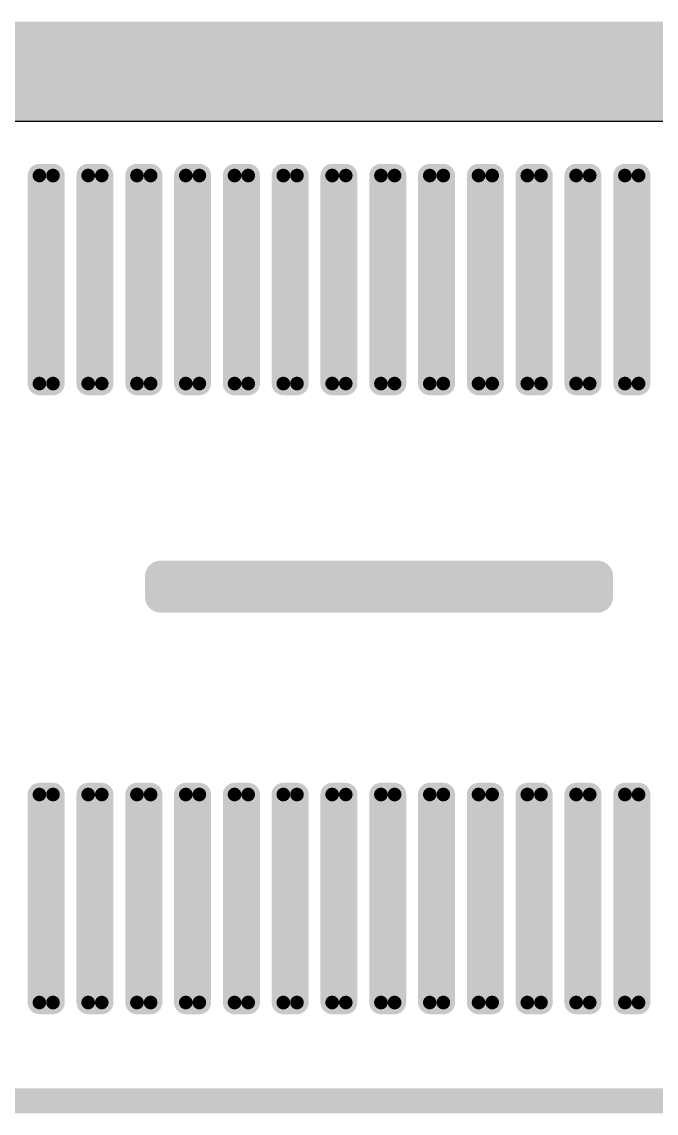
# Model space of a CAD drawing. Header units: millimetres. Extents: x 38 to 445, y 25 to 285.
# Drawn here: x 293.65 to 300.16, y 195.51 to 206.71 of the extents above; entities that cross this region are included whole.
import ezdxf

# ---------------------------------------------------------------- set-up
doc = ezdxf.new("R2010")
doc.units = ezdxf.units.MM
for name, color, linetype in [('InternalPlane1', 76, 'Continuous'), ('InternalPlane2', 16, 'Continuous'), ('Mechanical2', 216, 'Continuous'), ('TopLayer', 1, 'Continuous'), ('TopOverlay', 2, 'Continuous'), ('TopPaste', 8, 'Continuous'), ('TopSolder', 216, 'Continuous')]:
    doc.layers.add(name, color=color, linetype=linetype)

# ---------------------------------------------------------------- blocks, each defined once
blk = doc.blocks.new('ASP_122953_01_ND_1')
at = {"layer": 'TopLayer'}
for points, const_width in [([(19.673, 4.217, 1), (19.742, 4.217, 1)], 0.0698), ([(19.812, 4.217, 1), (19.882, 4.217, 1)], 0.0698), ([(20.173, 4.217, 1), (20.243, 4.217, 1)], 0.0698), ([(20.313, 4.217, 1), (20.382, 4.217, 1)], 0.0698), ([(20.673, 4.217, 1), (20.743, 4.217, 1)], 0.0698), ([(20.813, 4.217, 1), (20.883, 4.217, 1)], 0.0698), ([(21.174, 4.217, 1), (21.244, 4.217, 1)], 0.0698), ([(21.313, 4.217, 1), (21.383, 4.217, 1)], 0.0698), ([(21.674, 4.217, 1), (21.744, 4.217, 1)], 0.0698), ([(21.814, 4.217, 1), (21.884, 4.217, 1)], 0.0698), ([(22.174, 4.217, 1), (22.244, 4.217, 1)], 0.0698), ([(22.314, 4.217, 1), (22.384, 4.217, 1)], 0.0698), ([(22.675, 4.217, 1), (22.745, 4.217, 1)], 0.0698), ([(22.815, 4.217, 1), (22.884, 4.217, 1)], 0.0698), ([(23.175, 4.217, 1), (23.245, 4.217, 1)], 0.0698), ([(23.315, 4.217, 1), (23.385, 4.217, 1)], 0.0698), ([(23.676, 4.217, 1), (23.745, 4.217, 1)], 0.0698), ([(23.815, 4.217, 1), (23.885, 4.217, 1)], 0.0698), ([(24.176, 4.217, 1), (24.246, 4.217, 1)], 0.0698), ([(24.316, 4.217, 1), (24.386, 4.217, 1)], 0.0698), ([(24.676, 4.217, 1), (24.746, 4.217, 1)], 0.0698), ([(24.816, 4.217, 1), (24.886, 4.217, 1)], 0.0698), ([(25.177, 4.217, 1), (25.247, 4.217, 1)], 0.0698), ([(25.316, 4.217, 1), (25.386, 4.217, 1)], 0.0698), ([(25.677, 4.217, 1), (25.747, 4.217, 1)], 0.0698), ([(25.817, 4.217, 1), (25.887, 4.217, 1)], 0.0698), ([(19.673, 2.083, 1), (19.742, 2.083, 1)], 0.0698), ([(19.812, 2.083, 1), (19.882, 2.083, 1)], 0.0698), ([(20.173, 2.083, 1), (20.243, 2.083, 1)], 0.0698), ([(20.313, 2.083, 1), (20.382, 2.083, 1)], 0.0698), ([(20.673, 2.083, 1), (20.743, 2.083, 1)], 0.0698), ([(20.813, 2.083, 1), (20.883, 2.083, 1)], 0.0698), ([(21.174, 2.083, 1), (21.244, 2.083, 1)], 0.0698), ([(21.313, 2.083, 1), (21.383, 2.083, 1)], 0.0698), ([(21.674, 2.083, 1), (21.744, 2.083, 1)], 0.0698), ([(21.814, 2.083, 1), (21.884, 2.083, 1)], 0.0698), ([(22.174, 2.083, 1), (22.244, 2.083, 1)], 0.0698), ([(22.314, 2.083, 1), (22.384, 2.083, 1)], 0.0698), ([(22.675, 2.083, 1), (22.745, 2.083, 1)], 0.0698), ([(22.815, 2.083, 1), (22.884, 2.083, 1)], 0.0698), ([(23.175, 2.083, 1), (23.245, 2.083, 1)], 0.0698), ([(23.315, 2.083, 1), (23.385, 2.083, 1)], 0.0698), ([(23.676, 2.083, 1), (23.745, 2.083, 1)], 0.0698), ([(23.815, 2.083, 1), (23.885, 2.083, 1)], 0.0698), ([(24.176, 2.083, 1), (24.246, 2.083, 1)], 0.0698), ([(24.316, 2.083, 1), (24.386, 2.083, 1)], 0.0698), ([(24.676, 2.083, 1), (24.746, 2.083, 1)], 0.0698), ([(24.816, 2.083, 1), (24.886, 2.083, 1)], 0.0698), ([(25.177, 2.083, 1), (25.247, 2.083, 1)], 0.0698), ([(25.316, 2.083, 1), (25.386, 2.083, 1)], 0.0698), ([(25.677, 2.083, 1), (25.747, 2.083, 1)], 0.0698), ([(25.817, 2.083, 1), (25.887, 2.083, 1)], 0.0698), ([(20.895, 0.108, 1), (21.003, 0.108, 1)], 0.108), ([(25.378, 0.108, 1), (25.486, 0.108, 1)], 0.108), ([(20.895, -0.108, 1), (21.003, -0.108, 1)], 0.108), ([(25.378, -0.108, 1), (25.486, -0.108, 1)], 0.108), ([(19.673, -2.133, 1), (19.742, -2.133, 1)], 0.0698), ([(19.812, -2.133, 1), (19.882, -2.133, 1)], 0.0698), ([(20.173, -2.133, 1), (20.243, -2.133, 1)], 0.0698), ([(20.313, -2.133, 1), (20.382, -2.133, 1)], 0.0698), ([(20.673, -2.133, 1), (20.743, -2.133, 1)], 0.0698), ([(20.813, -2.133, 1), (20.883, -2.133, 1)], 0.0698), ([(21.174, -2.133, 1), (21.244, -2.133, 1)], 0.0698), ([(21.313, -2.133, 1), (21.383, -2.133, 1)], 0.0698), ([(21.674, -2.133, 1), (21.744, -2.133, 1)], 0.0698), ([(21.814, -2.133, 1), (21.884, -2.133, 1)], 0.0698), ([(22.174, -2.133, 1), (22.244, -2.133, 1)], 0.0698), ([(22.314, -2.133, 1), (22.384, -2.133, 1)], 0.0698), ([(22.675, -2.133, 1), (22.745, -2.133, 1)], 0.0698), ([(22.815, -2.133, 1), (22.884, -2.133, 1)], 0.0698), ([(23.175, -2.133, 1), (23.245, -2.133, 1)], 0.0698), ([(23.315, -2.133, 1), (23.385, -2.133, 1)], 0.0698), ([(23.676, -2.133, 1), (23.745, -2.133, 1)], 0.0698), ([(23.815, -2.133, 1), (23.885, -2.133, 1)], 0.0698), ([(24.176, -2.133, 1), (24.246, -2.133, 1)], 0.0698), ([(24.316, -2.133, 1), (24.386, -2.133, 1)], 0.0698), ([(24.676, -2.133, 1), (24.746, -2.133, 1)], 0.0698), ([(24.816, -2.133, 1), (24.886, -2.133, 1)], 0.0698), ([(25.177, -2.133, 1), (25.247, -2.133, 1)], 0.0698), ([(25.316, -2.133, 1), (25.386, -2.133, 1)], 0.0698), ([(25.677, -2.133, 1), (25.747, -2.133, 1)], 0.0698), ([(25.817, -2.133, 1), (25.887, -2.133, 1)], 0.0698), ([(19.673, -4.267, 1), (19.742, -4.267, 1)], 0.0698), ([(19.812, -4.267, 1), (19.882, -4.267, 1)], 0.0698), ([(20.173, -4.267, 1), (20.243, -4.267, 1)], 0.0698), ([(20.313, -4.267, 1), (20.382, -4.267, 1)], 0.0698), ([(20.673, -4.267, 1), (20.743, -4.267, 1)], 0.0698), ([(20.813, -4.267, 1), (20.883, -4.267, 1)], 0.0698), ([(21.174, -4.267, 1), (21.244, -4.267, 1)], 0.0698), ([(21.313, -4.267, 1), (21.383, -4.267, 1)], 0.0698), ([(21.674, -4.267, 1), (21.744, -4.267, 1)], 0.0698), ([(21.814, -4.267, 1), (21.884, -4.267, 1)], 0.0698), ([(22.174, -4.267, 1), (22.244, -4.267, 1)], 0.0698), ([(22.314, -4.267, 1), (22.384, -4.267, 1)], 0.0698), ([(22.675, -4.267, 1), (22.745, -4.267, 1)], 0.0698), ([(22.815, -4.267, 1), (22.884, -4.267, 1)], 0.0698), ([(23.175, -4.267, 1), (23.245, -4.267, 1)], 0.0698), ([(23.315, -4.267, 1), (23.385, -4.267, 1)], 0.0698), ([(23.676, -4.267, 1), (23.745, -4.267, 1)], 0.0698), ([(23.815, -4.267, 1), (23.885, -4.267, 1)], 0.0698), ([(24.176, -4.267, 1), (24.246, -4.267, 1)], 0.0698), ([(24.316, -4.267, 1), (24.386, -4.267, 1)], 0.0698), ([(24.676, -4.267, 1), (24.746, -4.267, 1)], 0.0698), ([(24.816, -4.267, 1), (24.886, -4.267, 1)], 0.0698), ([(25.177, -4.267, 1), (25.247, -4.267, 1)], 0.0698), ([(25.316, -4.267, 1), (25.386, -4.267, 1)], 0.0698), ([(25.677, -4.267, 1), (25.747, -4.267, 1)], 0.0698), ([(25.817, -4.267, 1), (25.887, -4.267, 1)], 0.0698)]:
    blk.add_lwpolyline(points, format="xyb", close=True, dxfattribs=dict(at, const_width=const_width))
for points in [[(19.707, 2.013), (19.847, 2.013), (19.707, 4.287), (19.847, 4.287)], [(20.208, 2.013), (20.348, 2.013), (20.208, 4.287), (20.348, 4.287)], [(20.708, 2.013), (20.848, 2.013), (20.708, 4.287), (20.848, 4.287)], [(21.209, 2.013), (21.348, 2.013), (21.209, 4.287), (21.348, 4.287)], [(21.709, 2.013), (21.849, 2.013), (21.709, 4.287), (21.849, 4.287)], [(22.209, 2.013), (22.349, 2.013), (22.209, 4.287), (22.349, 4.287)], [(22.71, 2.013), (22.849, 2.013), (22.71, 4.287), (22.849, 4.287)], [(23.21, 2.013), (23.35, 2.013), (23.21, 4.287), (23.35, 4.287)], [(23.711, 2.013), (23.85, 2.013), (23.711, 4.287), (23.85, 4.287)], [(24.211, 2.013), (24.351, 2.013), (24.211, 4.287), (24.351, 4.287)], [(24.711, 2.013), (24.851, 2.013), (24.711, 4.287), (24.851, 4.287)], [(25.212, 2.013), (25.351, 2.013), (25.212, 4.287), (25.351, 4.287)], [(25.712, 2.013), (25.852, 2.013), (25.712, 4.287), (25.852, 4.287)], [(19.638, 2.083), (19.917, 2.083), (19.638, 4.217), (19.917, 4.217)], [(20.138, 2.083), (20.417, 2.083), (20.138, 4.217), (20.417, 4.217)], [(20.638, 2.083), (20.918, 2.083), (20.638, 4.217), (20.918, 4.217)], [(21.139, 2.083), (21.418, 2.083), (21.139, 4.217), (21.418, 4.217)], [(21.639, 2.083), (21.919, 2.083), (21.639, 4.217), (21.919, 4.217)], [(22.14, 2.083), (22.419, 2.083), (22.14, 4.217), (22.419, 4.217)], [(22.64, 2.083), (22.919, 2.083), (22.64, 4.217), (22.919, 4.217)], [(23.14, 2.083), (23.42, 2.083), (23.14, 4.217), (23.42, 4.217)], [(23.641, 2.083), (23.92, 2.083), (23.641, 4.217), (23.92, 4.217)], [(24.141, 2.083), (24.42, 2.083), (24.141, 4.217), (24.42, 4.217)], [(24.641, 2.083), (24.921, 2.083), (24.641, 4.217), (24.921, 4.217)], [(25.142, 2.083), (25.421, 2.083), (25.142, 4.217), (25.421, 4.217)], [(25.642, 2.083), (25.922, 2.083), (25.642, 4.217), (25.922, 4.217)], [(25.432, -0.216), (25.432, 0.216), (20.949, -0.216), (20.949, 0.216)], [(25.54, -0.108), (25.54, 0.108), (20.841, -0.108), (20.841, 0.108)], [(19.707, -4.337), (19.847, -4.337), (19.707, -2.063), (19.847, -2.063)], [(20.208, -4.337), (20.348, -4.337), (20.208, -2.063), (20.348, -2.063)], [(20.708, -4.337), (20.848, -4.337), (20.708, -2.063), (20.848, -2.063)], [(21.209, -4.337), (21.348, -4.337), (21.209, -2.063), (21.348, -2.063)], [(21.709, -4.337), (21.849, -4.337), (21.709, -2.063), (21.849, -2.063)], [(22.209, -4.337), (22.349, -4.337), (22.209, -2.063), (22.349, -2.063)], [(22.71, -4.337), (22.849, -4.337), (22.71, -2.063), (22.849, -2.063)], [(23.21, -4.337), (23.35, -4.337), (23.21, -2.063), (23.35, -2.063)], [(23.711, -4.337), (23.85, -4.337), (23.711, -2.063), (23.85, -2.063)], [(24.211, -4.337), (24.351, -4.337), (24.211, -2.063), (24.351, -2.063)], [(24.711, -4.337), (24.851, -4.337), (24.711, -2.063), (24.851, -2.063)], [(25.212, -4.337), (25.351, -4.337), (25.212, -2.063), (25.351, -2.063)], [(25.712, -4.337), (25.852, -4.337), (25.712, -2.063), (25.852, -2.063)], [(19.638, -4.267), (19.917, -4.267), (19.638, -2.133), (19.917, -2.133)], [(20.138, -4.267), (20.417, -4.267), (20.138, -2.133), (20.417, -2.133)], [(20.638, -4.267), (20.918, -4.267), (20.638, -2.133), (20.918, -2.133)], [(21.139, -4.267), (21.418, -4.267), (21.139, -2.133), (21.418, -2.133)], [(21.639, -4.267), (21.919, -4.267), (21.639, -2.133), (21.919, -2.133)], [(22.14, -4.267), (22.419, -4.267), (22.14, -2.133), (22.419, -2.133)], [(22.64, -4.267), (22.919, -4.267), (22.64, -2.133), (22.919, -2.133)], [(23.14, -4.267), (23.42, -4.267), (23.14, -2.133), (23.42, -2.133)], [(23.641, -4.267), (23.92, -4.267), (23.641, -2.133), (23.92, -2.133)], [(24.141, -4.267), (24.42, -4.267), (24.141, -2.133), (24.42, -2.133)], [(24.641, -4.267), (24.921, -4.267), (24.641, -2.133), (24.921, -2.133)], [(25.142, -4.267), (25.421, -4.267), (25.142, -2.133), (25.421, -2.133)], [(25.642, -4.267), (25.922, -4.267), (25.642, -2.133), (25.922, -2.133)]]:
    blk.add_solid(points, dxfattribs=at)
at = {"layer": 'TopOverlay', "const_width": 0.254}
for points in [[(-30.125, 5.025), (30.075, 5.025)], [(-31.3, -5.275), (31.375, -5.275)]]:
    blk.add_lwpolyline(points, dxfattribs=at)
at = {"layer": 'TopPaste'}
for points, const_width in [([(19.673, 4.217, 1), (19.742, 4.217, 1)], 0.0698), ([(19.812, 4.217, 1), (19.882, 4.217, 1)], 0.0698), ([(20.173, 4.217, 1), (20.243, 4.217, 1)], 0.0698), ([(20.313, 4.217, 1), (20.382, 4.217, 1)], 0.0698), ([(20.673, 4.217, 1), (20.743, 4.217, 1)], 0.0698), ([(20.813, 4.217, 1), (20.883, 4.217, 1)], 0.0698), ([(21.174, 4.217, 1), (21.244, 4.217, 1)], 0.0698), ([(21.313, 4.217, 1), (21.383, 4.217, 1)], 0.0698), ([(21.674, 4.217, 1), (21.744, 4.217, 1)], 0.0698), ([(21.814, 4.217, 1), (21.884, 4.217, 1)], 0.0698), ([(22.174, 4.217, 1), (22.244, 4.217, 1)], 0.0698), ([(22.314, 4.217, 1), (22.384, 4.217, 1)], 0.0698), ([(22.675, 4.217, 1), (22.745, 4.217, 1)], 0.0698), ([(22.815, 4.217, 1), (22.884, 4.217, 1)], 0.0698), ([(23.175, 4.217, 1), (23.245, 4.217, 1)], 0.0698), ([(23.315, 4.217, 1), (23.385, 4.217, 1)], 0.0698), ([(23.676, 4.217, 1), (23.745, 4.217, 1)], 0.0698), ([(23.815, 4.217, 1), (23.885, 4.217, 1)], 0.0698), ([(24.176, 4.217, 1), (24.246, 4.217, 1)], 0.0698), ([(24.316, 4.217, 1), (24.386, 4.217, 1)], 0.0698), ([(24.676, 4.217, 1), (24.746, 4.217, 1)], 0.0698), ([(24.816, 4.217, 1), (24.886, 4.217, 1)], 0.0698), ([(25.177, 4.217, 1), (25.247, 4.217, 1)], 0.0698), ([(25.316, 4.217, 1), (25.386, 4.217, 1)], 0.0698), ([(25.677, 4.217, 1), (25.747, 4.217, 1)], 0.0698), ([(25.817, 4.217, 1), (25.887, 4.217, 1)], 0.0698), ([(19.673, 2.083, 1), (19.742, 2.083, 1)], 0.0698), ([(19.812, 2.083, 1), (19.882, 2.083, 1)], 0.0698), ([(20.173, 2.083, 1), (20.243, 2.083, 1)], 0.0698), ([(20.313, 2.083, 1), (20.382, 2.083, 1)], 0.0698), ([(20.673, 2.083, 1), (20.743, 2.083, 1)], 0.0698), ([(20.813, 2.083, 1), (20.883, 2.083, 1)], 0.0698), ([(21.174, 2.083, 1), (21.244, 2.083, 1)], 0.0698), ([(21.313, 2.083, 1), (21.383, 2.083, 1)], 0.0698), ([(21.674, 2.083, 1), (21.744, 2.083, 1)], 0.0698), ([(21.814, 2.083, 1), (21.884, 2.083, 1)], 0.0698), ([(22.174, 2.083, 1), (22.244, 2.083, 1)], 0.0698), ([(22.314, 2.083, 1), (22.384, 2.083, 1)], 0.0698), ([(22.675, 2.083, 1), (22.745, 2.083, 1)], 0.0698), ([(22.815, 2.083, 1), (22.884, 2.083, 1)], 0.0698), ([(23.175, 2.083, 1), (23.245, 2.083, 1)], 0.0698), ([(23.315, 2.083, 1), (23.385, 2.083, 1)], 0.0698), ([(23.676, 2.083, 1), (23.745, 2.083, 1)], 0.0698), ([(23.815, 2.083, 1), (23.885, 2.083, 1)], 0.0698), ([(24.176, 2.083, 1), (24.246, 2.083, 1)], 0.0698), ([(24.316, 2.083, 1), (24.386, 2.083, 1)], 0.0698), ([(24.676, 2.083, 1), (24.746, 2.083, 1)], 0.0698), ([(24.816, 2.083, 1), (24.886, 2.083, 1)], 0.0698), ([(25.177, 2.083, 1), (25.247, 2.083, 1)], 0.0698), ([(25.316, 2.083, 1), (25.386, 2.083, 1)], 0.0698), ([(25.677, 2.083, 1), (25.747, 2.083, 1)], 0.0698), ([(25.817, 2.083, 1), (25.887, 2.083, 1)], 0.0698), ([(20.895, 0.108, 1), (21.003, 0.108, 1)], 0.108), ([(25.378, 0.108, 1), (25.486, 0.108, 1)], 0.108), ([(20.895, -0.108, 1), (21.003, -0.108, 1)], 0.108), ([(25.378, -0.108, 1), (25.486, -0.108, 1)], 0.108), ([(19.673, -2.133, 1), (19.742, -2.133, 1)], 0.0698), ([(19.812, -2.133, 1), (19.882, -2.133, 1)], 0.0698), ([(20.173, -2.133, 1), (20.243, -2.133, 1)], 0.0698), ([(20.313, -2.133, 1), (20.382, -2.133, 1)], 0.0698), ([(20.673, -2.133, 1), (20.743, -2.133, 1)], 0.0698), ([(20.813, -2.133, 1), (20.883, -2.133, 1)], 0.0698), ([(21.174, -2.133, 1), (21.244, -2.133, 1)], 0.0698), ([(21.313, -2.133, 1), (21.383, -2.133, 1)], 0.0698), ([(21.674, -2.133, 1), (21.744, -2.133, 1)], 0.0698), ([(21.814, -2.133, 1), (21.884, -2.133, 1)], 0.0698), ([(22.174, -2.133, 1), (22.244, -2.133, 1)], 0.0698), ([(22.314, -2.133, 1), (22.384, -2.133, 1)], 0.0698), ([(22.675, -2.133, 1), (22.745, -2.133, 1)], 0.0698), ([(22.815, -2.133, 1), (22.884, -2.133, 1)], 0.0698), ([(23.175, -2.133, 1), (23.245, -2.133, 1)], 0.0698), ([(23.315, -2.133, 1), (23.385, -2.133, 1)], 0.0698), ([(23.676, -2.133, 1), (23.745, -2.133, 1)], 0.0698), ([(23.815, -2.133, 1), (23.885, -2.133, 1)], 0.0698), ([(24.176, -2.133, 1), (24.246, -2.133, 1)], 0.0698), ([(24.316, -2.133, 1), (24.386, -2.133, 1)], 0.0698), ([(24.676, -2.133, 1), (24.746, -2.133, 1)], 0.0698), ([(24.816, -2.133, 1), (24.886, -2.133, 1)], 0.0698), ([(25.177, -2.133, 1), (25.247, -2.133, 1)], 0.0698), ([(25.316, -2.133, 1), (25.386, -2.133, 1)], 0.0698), ([(25.677, -2.133, 1), (25.747, -2.133, 1)], 0.0698), ([(25.817, -2.133, 1), (25.887, -2.133, 1)], 0.0698), ([(19.673, -4.267, 1), (19.742, -4.267, 1)], 0.0698), ([(19.812, -4.267, 1), (19.882, -4.267, 1)], 0.0698), ([(20.173, -4.267, 1), (20.243, -4.267, 1)], 0.0698), ([(20.313, -4.267, 1), (20.382, -4.267, 1)], 0.0698), ([(20.673, -4.267, 1), (20.743, -4.267, 1)], 0.0698), ([(20.813, -4.267, 1), (20.883, -4.267, 1)], 0.0698), ([(21.174, -4.267, 1), (21.244, -4.267, 1)], 0.0698), ([(21.313, -4.267, 1), (21.383, -4.267, 1)], 0.0698), ([(21.674, -4.267, 1), (21.744, -4.267, 1)], 0.0698), ([(21.814, -4.267, 1), (21.884, -4.267, 1)], 0.0698), ([(22.174, -4.267, 1), (22.244, -4.267, 1)], 0.0698), ([(22.314, -4.267, 1), (22.384, -4.267, 1)], 0.0698), ([(22.675, -4.267, 1), (22.745, -4.267, 1)], 0.0698), ([(22.815, -4.267, 1), (22.884, -4.267, 1)], 0.0698), ([(23.175, -4.267, 1), (23.245, -4.267, 1)], 0.0698), ([(23.315, -4.267, 1), (23.385, -4.267, 1)], 0.0698), ([(23.676, -4.267, 1), (23.745, -4.267, 1)], 0.0698), ([(23.815, -4.267, 1), (23.885, -4.267, 1)], 0.0698), ([(24.176, -4.267, 1), (24.246, -4.267, 1)], 0.0698), ([(24.316, -4.267, 1), (24.386, -4.267, 1)], 0.0698), ([(24.676, -4.267, 1), (24.746, -4.267, 1)], 0.0698), ([(24.816, -4.267, 1), (24.886, -4.267, 1)], 0.0698), ([(25.177, -4.267, 1), (25.247, -4.267, 1)], 0.0698), ([(25.316, -4.267, 1), (25.386, -4.267, 1)], 0.0698), ([(25.677, -4.267, 1), (25.747, -4.267, 1)], 0.0698), ([(25.817, -4.267, 1), (25.887, -4.267, 1)], 0.0698)]:
    blk.add_lwpolyline(points, format="xyb", close=True, dxfattribs=dict(at, const_width=const_width))
for points in [[(19.707, 2.013), (19.847, 2.013), (19.707, 4.287), (19.847, 4.287)], [(20.208, 2.013), (20.348, 2.013), (20.208, 4.287), (20.348, 4.287)], [(20.708, 2.013), (20.848, 2.013), (20.708, 4.287), (20.848, 4.287)], [(21.209, 2.013), (21.348, 2.013), (21.209, 4.287), (21.348, 4.287)], [(21.709, 2.013), (21.849, 2.013), (21.709, 4.287), (21.849, 4.287)], [(22.209, 2.013), (22.349, 2.013), (22.209, 4.287), (22.349, 4.287)], [(22.71, 2.013), (22.849, 2.013), (22.71, 4.287), (22.849, 4.287)], [(23.21, 2.013), (23.35, 2.013), (23.21, 4.287), (23.35, 4.287)], [(23.711, 2.013), (23.85, 2.013), (23.711, 4.287), (23.85, 4.287)], [(24.211, 2.013), (24.351, 2.013), (24.211, 4.287), (24.351, 4.287)], [(24.711, 2.013), (24.851, 2.013), (24.711, 4.287), (24.851, 4.287)], [(25.212, 2.013), (25.351, 2.013), (25.212, 4.287), (25.351, 4.287)], [(25.712, 2.013), (25.852, 2.013), (25.712, 4.287), (25.852, 4.287)], [(19.638, 2.083), (19.917, 2.083), (19.638, 4.217), (19.917, 4.217)], [(20.138, 2.083), (20.417, 2.083), (20.138, 4.217), (20.417, 4.217)], [(20.638, 2.083), (20.918, 2.083), (20.638, 4.217), (20.918, 4.217)], [(21.139, 2.083), (21.418, 2.083), (21.139, 4.217), (21.418, 4.217)], [(21.639, 2.083), (21.919, 2.083), (21.639, 4.217), (21.919, 4.217)], [(22.14, 2.083), (22.419, 2.083), (22.14, 4.217), (22.419, 4.217)], [(22.64, 2.083), (22.919, 2.083), (22.64, 4.217), (22.919, 4.217)], [(23.14, 2.083), (23.42, 2.083), (23.14, 4.217), (23.42, 4.217)], [(23.641, 2.083), (23.92, 2.083), (23.641, 4.217), (23.92, 4.217)], [(24.141, 2.083), (24.42, 2.083), (24.141, 4.217), (24.42, 4.217)], [(24.641, 2.083), (24.921, 2.083), (24.641, 4.217), (24.921, 4.217)], [(25.142, 2.083), (25.421, 2.083), (25.142, 4.217), (25.421, 4.217)], [(25.642, 2.083), (25.922, 2.083), (25.642, 4.217), (25.922, 4.217)], [(25.432, -0.216), (25.432, 0.216), (20.949, -0.216), (20.949, 0.216)], [(25.54, -0.108), (25.54, 0.108), (20.841, -0.108), (20.841, 0.108)], [(19.707, -4.337), (19.847, -4.337), (19.707, -2.063), (19.847, -2.063)], [(20.208, -4.337), (20.348, -4.337), (20.208, -2.063), (20.348, -2.063)], [(20.708, -4.337), (20.848, -4.337), (20.708, -2.063), (20.848, -2.063)], [(21.209, -4.337), (21.348, -4.337), (21.209, -2.063), (21.348, -2.063)], [(21.709, -4.337), (21.849, -4.337), (21.709, -2.063), (21.849, -2.063)], [(22.209, -4.337), (22.349, -4.337), (22.209, -2.063), (22.349, -2.063)], [(22.71, -4.337), (22.849, -4.337), (22.71, -2.063), (22.849, -2.063)], [(23.21, -4.337), (23.35, -4.337), (23.21, -2.063), (23.35, -2.063)], [(23.711, -4.337), (23.85, -4.337), (23.711, -2.063), (23.85, -2.063)], [(24.211, -4.337), (24.351, -4.337), (24.211, -2.063), (24.351, -2.063)], [(24.711, -4.337), (24.851, -4.337), (24.711, -2.063), (24.851, -2.063)], [(25.212, -4.337), (25.351, -4.337), (25.212, -2.063), (25.351, -2.063)], [(25.712, -4.337), (25.852, -4.337), (25.712, -2.063), (25.852, -2.063)], [(19.638, -4.267), (19.917, -4.267), (19.638, -2.133), (19.917, -2.133)], [(20.138, -4.267), (20.417, -4.267), (20.138, -2.133), (20.417, -2.133)], [(20.638, -4.267), (20.918, -4.267), (20.638, -2.133), (20.918, -2.133)], [(21.139, -4.267), (21.418, -4.267), (21.139, -2.133), (21.418, -2.133)], [(21.639, -4.267), (21.919, -4.267), (21.639, -2.133), (21.919, -2.133)], [(22.14, -4.267), (22.419, -4.267), (22.14, -2.133), (22.419, -2.133)], [(22.64, -4.267), (22.919, -4.267), (22.64, -2.133), (22.919, -2.133)], [(23.14, -4.267), (23.42, -4.267), (23.14, -2.133), (23.42, -2.133)], [(23.641, -4.267), (23.92, -4.267), (23.641, -2.133), (23.92, -2.133)], [(24.141, -4.267), (24.42, -4.267), (24.141, -2.133), (24.42, -2.133)], [(24.641, -4.267), (24.921, -4.267), (24.641, -2.133), (24.921, -2.133)], [(25.142, -4.267), (25.421, -4.267), (25.142, -2.133), (25.421, -2.133)], [(25.642, -4.267), (25.922, -4.267), (25.642, -2.133), (25.922, -2.133)]]:
    blk.add_solid(points, dxfattribs=at)
at = {"layer": 'TopSolder'}
for points, const_width in [([(19.648, 4.217, 1), (19.767, 4.217, 1)], 0.12), ([(19.787, 4.217, 1), (19.907, 4.217, 1)], 0.12), ([(20.148, 4.217, 1), (20.268, 4.217, 1)], 0.12), ([(20.288, 4.217, 1), (20.407, 4.217, 1)], 0.12), ([(20.648, 4.217, 1), (20.768, 4.217, 1)], 0.12), ([(20.788, 4.217, 1), (20.908, 4.217, 1)], 0.12), ([(21.149, 4.217, 1), (21.269, 4.217, 1)], 0.12), ([(21.288, 4.217, 1), (21.408, 4.217, 1)], 0.12), ([(21.649, 4.217, 1), (21.769, 4.217, 1)], 0.12), ([(21.789, 4.217, 1), (21.909, 4.217, 1)], 0.12), ([(22.149, 4.217, 1), (22.269, 4.217, 1)], 0.12), ([(22.289, 4.217, 1), (22.409, 4.217, 1)], 0.12), ([(22.65, 4.217, 1), (22.77, 4.217, 1)], 0.12), ([(22.79, 4.217, 1), (22.909, 4.217, 1)], 0.12), ([(23.15, 4.217, 1), (23.27, 4.217, 1)], 0.12), ([(23.29, 4.217, 1), (23.41, 4.217, 1)], 0.12), ([(23.651, 4.217, 1), (23.77, 4.217, 1)], 0.12), ([(23.79, 4.217, 1), (23.91, 4.217, 1)], 0.12), ([(24.151, 4.217, 1), (24.271, 4.217, 1)], 0.12), ([(24.291, 4.217, 1), (24.411, 4.217, 1)], 0.12), ([(24.651, 4.217, 1), (24.771, 4.217, 1)], 0.12), ([(24.791, 4.217, 1), (24.911, 4.217, 1)], 0.12), ([(25.152, 4.217, 1), (25.272, 4.217, 1)], 0.12), ([(25.291, 4.217, 1), (25.411, 4.217, 1)], 0.12), ([(25.652, 4.217, 1), (25.772, 4.217, 1)], 0.12), ([(25.792, 4.217, 1), (25.912, 4.217, 1)], 0.12), ([(19.648, 2.083, 1), (19.767, 2.083, 1)], 0.12), ([(19.787, 2.083, 1), (19.907, 2.083, 1)], 0.12), ([(20.148, 2.083, 1), (20.268, 2.083, 1)], 0.12), ([(20.288, 2.083, 1), (20.407, 2.083, 1)], 0.12), ([(20.648, 2.083, 1), (20.768, 2.083, 1)], 0.12), ([(20.788, 2.083, 1), (20.908, 2.083, 1)], 0.12), ([(21.149, 2.083, 1), (21.269, 2.083, 1)], 0.12), ([(21.288, 2.083, 1), (21.408, 2.083, 1)], 0.12), ([(21.649, 2.083, 1), (21.769, 2.083, 1)], 0.12), ([(21.789, 2.083, 1), (21.909, 2.083, 1)], 0.12), ([(22.149, 2.083, 1), (22.269, 2.083, 1)], 0.12), ([(22.289, 2.083, 1), (22.409, 2.083, 1)], 0.12), ([(22.65, 2.083, 1), (22.77, 2.083, 1)], 0.12), ([(22.79, 2.083, 1), (22.909, 2.083, 1)], 0.12), ([(23.15, 2.083, 1), (23.27, 2.083, 1)], 0.12), ([(23.29, 2.083, 1), (23.41, 2.083, 1)], 0.12), ([(23.651, 2.083, 1), (23.77, 2.083, 1)], 0.12), ([(23.79, 2.083, 1), (23.91, 2.083, 1)], 0.12), ([(24.151, 2.083, 1), (24.271, 2.083, 1)], 0.12), ([(24.291, 2.083, 1), (24.411, 2.083, 1)], 0.12), ([(24.651, 2.083, 1), (24.771, 2.083, 1)], 0.12), ([(24.791, 2.083, 1), (24.911, 2.083, 1)], 0.12), ([(25.152, 2.083, 1), (25.272, 2.083, 1)], 0.12), ([(25.291, 2.083, 1), (25.411, 2.083, 1)], 0.12), ([(25.652, 2.083, 1), (25.772, 2.083, 1)], 0.12), ([(25.792, 2.083, 1), (25.912, 2.083, 1)], 0.12), ([(20.87, 0.108, 1), (21.028, 0.108, 1)], 0.158), ([(25.353, 0.108, 1), (25.511, 0.108, 1)], 0.158), ([(20.87, -0.108, 1), (21.028, -0.108, 1)], 0.158), ([(25.353, -0.108, 1), (25.511, -0.108, 1)], 0.158), ([(19.648, -2.133, 1), (19.767, -2.133, 1)], 0.12), ([(19.787, -2.133, 1), (19.907, -2.133, 1)], 0.12), ([(20.148, -2.133, 1), (20.268, -2.133, 1)], 0.12), ([(20.288, -2.133, 1), (20.407, -2.133, 1)], 0.12), ([(20.648, -2.133, 1), (20.768, -2.133, 1)], 0.12), ([(20.788, -2.133, 1), (20.908, -2.133, 1)], 0.12), ([(21.149, -2.133, 1), (21.269, -2.133, 1)], 0.12), ([(21.288, -2.133, 1), (21.408, -2.133, 1)], 0.12), ([(21.649, -2.133, 1), (21.769, -2.133, 1)], 0.12), ([(21.789, -2.133, 1), (21.909, -2.133, 1)], 0.12), ([(22.149, -2.133, 1), (22.269, -2.133, 1)], 0.12), ([(22.289, -2.133, 1), (22.409, -2.133, 1)], 0.12), ([(22.65, -2.133, 1), (22.77, -2.133, 1)], 0.12), ([(22.79, -2.133, 1), (22.909, -2.133, 1)], 0.12), ([(23.15, -2.133, 1), (23.27, -2.133, 1)], 0.12), ([(23.29, -2.133, 1), (23.41, -2.133, 1)], 0.12), ([(23.651, -2.133, 1), (23.77, -2.133, 1)], 0.12), ([(23.79, -2.133, 1), (23.91, -2.133, 1)], 0.12), ([(24.151, -2.133, 1), (24.271, -2.133, 1)], 0.12), ([(24.291, -2.133, 1), (24.411, -2.133, 1)], 0.12), ([(24.651, -2.133, 1), (24.771, -2.133, 1)], 0.12), ([(24.791, -2.133, 1), (24.911, -2.133, 1)], 0.12), ([(25.152, -2.133, 1), (25.272, -2.133, 1)], 0.12), ([(25.291, -2.133, 1), (25.411, -2.133, 1)], 0.12), ([(25.652, -2.133, 1), (25.772, -2.133, 1)], 0.12), ([(25.792, -2.133, 1), (25.912, -2.133, 1)], 0.12), ([(19.648, -4.267, 1), (19.767, -4.267, 1)], 0.12), ([(19.787, -4.267, 1), (19.907, -4.267, 1)], 0.12), ([(20.148, -4.267, 1), (20.268, -4.267, 1)], 0.12), ([(20.288, -4.267, 1), (20.407, -4.267, 1)], 0.12), ([(20.648, -4.267, 1), (20.768, -4.267, 1)], 0.12), ([(20.788, -4.267, 1), (20.908, -4.267, 1)], 0.12), ([(21.149, -4.267, 1), (21.269, -4.267, 1)], 0.12), ([(21.288, -4.267, 1), (21.408, -4.267, 1)], 0.12), ([(21.649, -4.267, 1), (21.769, -4.267, 1)], 0.12), ([(21.789, -4.267, 1), (21.909, -4.267, 1)], 0.12), ([(22.149, -4.267, 1), (22.269, -4.267, 1)], 0.12), ([(22.289, -4.267, 1), (22.409, -4.267, 1)], 0.12), ([(22.65, -4.267, 1), (22.77, -4.267, 1)], 0.12), ([(22.79, -4.267, 1), (22.909, -4.267, 1)], 0.12), ([(23.15, -4.267, 1), (23.27, -4.267, 1)], 0.12), ([(23.29, -4.267, 1), (23.41, -4.267, 1)], 0.12), ([(23.651, -4.267, 1), (23.77, -4.267, 1)], 0.12), ([(23.79, -4.267, 1), (23.91, -4.267, 1)], 0.12), ([(24.151, -4.267, 1), (24.271, -4.267, 1)], 0.12), ([(24.291, -4.267, 1), (24.411, -4.267, 1)], 0.12), ([(24.651, -4.267, 1), (24.771, -4.267, 1)], 0.12), ([(24.791, -4.267, 1), (24.911, -4.267, 1)], 0.12), ([(25.152, -4.267, 1), (25.272, -4.267, 1)], 0.12), ([(25.291, -4.267, 1), (25.411, -4.267, 1)], 0.12), ([(25.652, -4.267, 1), (25.772, -4.267, 1)], 0.12), ([(25.792, -4.267, 1), (25.912, -4.267, 1)], 0.12)]:
    blk.add_lwpolyline(points, format="xyb", close=True, dxfattribs=dict(at, const_width=const_width))
for points in [[(19.707, 1.963), (19.847, 1.963), (19.707, 4.337), (19.847, 4.337)], [(20.208, 1.963), (20.348, 1.963), (20.208, 4.337), (20.348, 4.337)], [(20.708, 1.963), (20.848, 1.963), (20.708, 4.337), (20.848, 4.337)], [(21.209, 1.963), (21.348, 1.963), (21.209, 4.337), (21.348, 4.337)], [(21.709, 1.963), (21.849, 1.963), (21.709, 4.337), (21.849, 4.337)], [(22.209, 1.963), (22.349, 1.963), (22.209, 4.337), (22.349, 4.337)], [(22.71, 1.963), (22.849, 1.963), (22.71, 4.337), (22.849, 4.337)], [(23.21, 1.963), (23.35, 1.963), (23.21, 4.337), (23.35, 4.337)], [(23.711, 1.963), (23.85, 1.963), (23.711, 4.337), (23.85, 4.337)], [(24.211, 1.963), (24.351, 1.963), (24.211, 4.337), (24.351, 4.337)], [(24.711, 1.963), (24.851, 1.963), (24.711, 4.337), (24.851, 4.337)], [(25.212, 1.963), (25.351, 1.963), (25.212, 4.337), (25.351, 4.337)], [(25.712, 1.963), (25.852, 1.963), (25.712, 4.337), (25.852, 4.337)], [(19.588, 2.083), (19.967, 2.083), (19.588, 4.217), (19.967, 4.217)], [(20.088, 2.083), (20.467, 2.083), (20.088, 4.217), (20.467, 4.217)], [(20.588, 2.083), (20.968, 2.083), (20.588, 4.217), (20.968, 4.217)], [(21.089, 2.083), (21.468, 2.083), (21.089, 4.217), (21.468, 4.217)], [(21.589, 2.083), (21.969, 2.083), (21.589, 4.217), (21.969, 4.217)], [(22.09, 2.083), (22.469, 2.083), (22.09, 4.217), (22.469, 4.217)], [(22.59, 2.083), (22.969, 2.083), (22.59, 4.217), (22.969, 4.217)], [(23.09, 2.083), (23.47, 2.083), (23.09, 4.217), (23.47, 4.217)], [(23.591, 2.083), (23.97, 2.083), (23.591, 4.217), (23.97, 4.217)], [(24.091, 2.083), (24.47, 2.083), (24.091, 4.217), (24.47, 4.217)], [(24.591, 2.083), (24.971, 2.083), (24.591, 4.217), (24.971, 4.217)], [(25.092, 2.083), (25.471, 2.083), (25.092, 4.217), (25.471, 4.217)], [(25.592, 2.083), (25.972, 2.083), (25.592, 4.217), (25.972, 4.217)], [(25.432, -0.266), (25.432, 0.266), (20.949, -0.266), (20.949, 0.266)], [(25.59, -0.108), (25.59, 0.108), (20.791, -0.108), (20.791, 0.108)], [(19.707, -4.387), (19.847, -4.387), (19.707, -2.013), (19.847, -2.013)], [(20.208, -4.387), (20.348, -4.387), (20.208, -2.013), (20.348, -2.013)], [(20.708, -4.387), (20.848, -4.387), (20.708, -2.013), (20.848, -2.013)], [(21.209, -4.387), (21.348, -4.387), (21.209, -2.013), (21.348, -2.013)], [(21.709, -4.387), (21.849, -4.387), (21.709, -2.013), (21.849, -2.013)], [(22.209, -4.387), (22.349, -4.387), (22.209, -2.013), (22.349, -2.013)], [(22.71, -4.387), (22.849, -4.387), (22.71, -2.013), (22.849, -2.013)], [(23.21, -4.387), (23.35, -4.387), (23.21, -2.013), (23.35, -2.013)], [(23.711, -4.387), (23.85, -4.387), (23.711, -2.013), (23.85, -2.013)], [(24.211, -4.387), (24.351, -4.387), (24.211, -2.013), (24.351, -2.013)], [(24.711, -4.387), (24.851, -4.387), (24.711, -2.013), (24.851, -2.013)], [(25.212, -4.387), (25.351, -4.387), (25.212, -2.013), (25.351, -2.013)], [(25.712, -4.387), (25.852, -4.387), (25.712, -2.013), (25.852, -2.013)], [(19.588, -4.267), (19.967, -4.267), (19.588, -2.133), (19.967, -2.133)], [(20.088, -4.267), (20.467, -4.267), (20.088, -2.133), (20.467, -2.133)], [(20.588, -4.267), (20.968, -4.267), (20.588, -2.133), (20.968, -2.133)], [(21.089, -4.267), (21.468, -4.267), (21.089, -2.133), (21.468, -2.133)], [(21.589, -4.267), (21.969, -4.267), (21.589, -2.133), (21.969, -2.133)], [(22.09, -4.267), (22.469, -4.267), (22.09, -2.133), (22.469, -2.133)], [(22.59, -4.267), (22.969, -4.267), (22.59, -2.133), (22.969, -2.133)], [(23.09, -4.267), (23.47, -4.267), (23.09, -2.133), (23.47, -2.133)], [(23.591, -4.267), (23.97, -4.267), (23.591, -2.133), (23.97, -2.133)], [(24.091, -4.267), (24.47, -4.267), (24.091, -2.133), (24.47, -2.133)], [(24.591, -4.267), (24.971, -4.267), (24.591, -2.133), (24.971, -2.133)], [(25.092, -4.267), (25.471, -4.267), (25.092, -2.133), (25.471, -2.133)], [(25.592, -4.267), (25.972, -4.267), (25.592, -2.133), (25.972, -2.133)]]:
    blk.add_solid(points, dxfattribs=at)

msp = doc.modelspace()

# ---------------------------------------------------------------- linework, layer by layer
at = {"layer": 'InternalPlane1'}
msp.add_line((164.94, 205.69), (389.94, 205.69), dxfattribs=at)
at = {"layer": 'InternalPlane1', "const_width": 1.016}
msp.add_lwpolyline([(164.94, 206.2), (389.94, 206.2)], dxfattribs=at)
at = {"layer": 'InternalPlane2'}
msp.add_line((164.94, 205.69), (389.94, 205.69), dxfattribs=at)
at = {"layer": 'InternalPlane2', "const_width": 1.016}
msp.add_lwpolyline([(164.94, 206.2), (389.94, 206.2)], dxfattribs=at)
at = {"layer": 'Mechanical2', "const_width": 0.254}
msp.add_lwpolyline([(164.94, 206.2), (389.94, 206.2)], dxfattribs=at)

# ---------------------------------------------------------------- block references
at = {"rotation": 360}
msp.add_blockref('ASP_122953_01_ND_1', (274.124, 200.914), dxfattribs=at)

doc.saveas('drawing.dxf')
